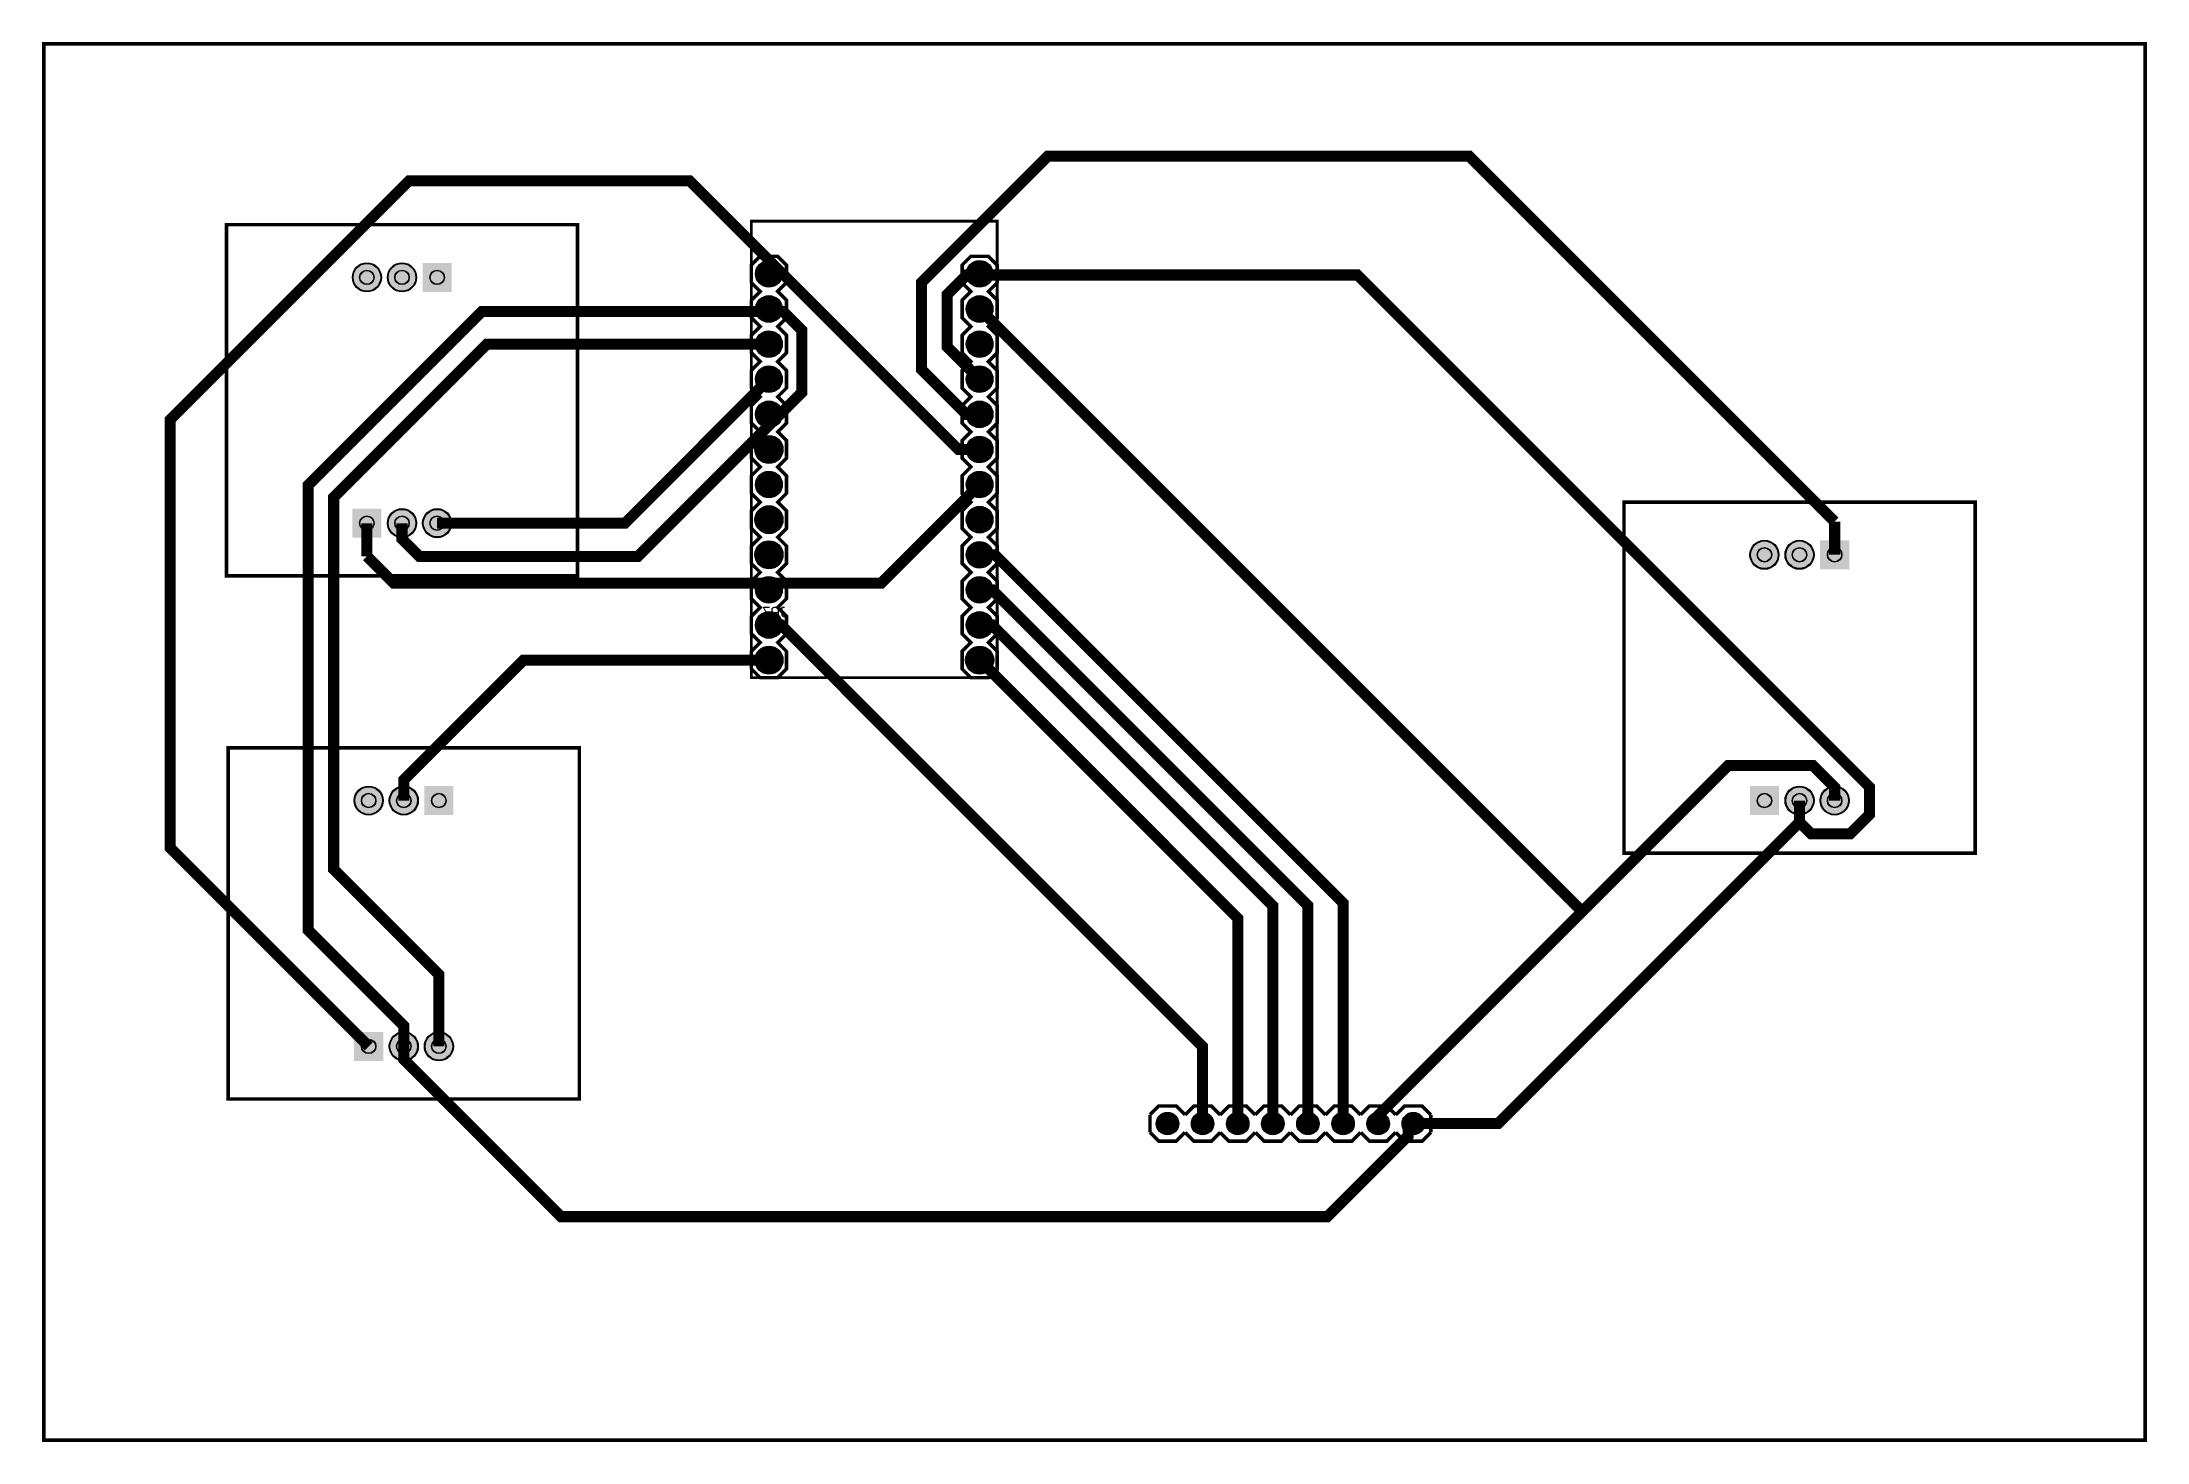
# Model space of a CAD drawing. Header units: millimetres. Extents: x 7 to 160, y -10 to 91.
import ezdxf

# ---------------------------------------------------------------- set-up
doc = ezdxf.new("R2010")
doc.units = ezdxf.units.MM
for name, color, linetype, true_color in [('BoardOutLine', 7, 'Continuous', 0xff00ff), ('BottomLayer', 7, 'Continuous', 0x0000ff), ('BottomPasteMaskLayer', 7, 'Continuous', 0x800000), ('BottomSilkLayer', 7, 'Continuous', 0x66cc33), ('BottomSolderMaskLayer', 7, 'Continuous', 0xaa00ff), ('Multi-Layer', 7, 'Continuous', 0xc0c0c0), ('TopLayer', 7, 'Continuous', 0xff0000), ('TopSilkLayer', 7, 'Continuous', 0xffcc00), ('TopSolderMaskLayer', 7, 'Continuous', 0x800080)]:
    doc.layers.add(name, color=color, linetype=linetype, true_color=true_color)
doc.styles.get("Standard").update_dxf_attribs({"font": 'arial.ttf'})

msp = doc.modelspace()

# ---------------------------------------------------------------- hatches: boundary and pattern name
at = {"layer": 'BottomLayer'}
for points in [[(59.131318262636505, 74.6761493522987, 1), (61.01092202184402, 74.6761493522987, 1)], [(74.37134874269752, 74.6761493522987, 1), (76.25095250190505, 74.6761493522987, 1)], [(59.131318262636505, 72.13614427228856, 1), (61.01092202184402, 72.13614427228856, 1)], [(74.37134874269752, 69.59613919227843, 1), (76.25095250190505, 69.59613919227843, 1)], [(59.131318262636505, 64.51612903225805, 1), (61.01092202184402, 64.51612903225805, 1)], [(59.131318262636505, 61.97612395224792, 1), (61.01092202184402, 61.97612395224792, 1)], [(59.131318262636505, 59.436118872237785, 1), (61.01092202184402, 59.436118872237785, 1)], [(59.131318262636505, 56.89611379222754, 1), (61.01092202184402, 56.89611379222754, 1)], [(74.37134874269752, 56.89611379222754, 1), (76.25095250190505, 56.89611379222754, 1)], [(59.131318262636505, 54.356108712217406, 1), (61.01092202184402, 54.356108712217406, 1)], [(59.131318262636505, 51.81610363220727, 1), (61.01092202184402, 51.81610363220727, 1)]]:
    msp.add_hatch(color=256, dxfattribs=at).paths.add_polyline_path(points)
at = {"layer": 'BottomPasteMaskLayer'}
for points in [[(59.131318262636505, 74.6761493522987, 1), (61.01092202184402, 74.6761493522987, 1)], [(74.37134874269752, 74.6761493522987, 1), (76.25095250190505, 74.6761493522987, 1)], [(59.131318262636505, 72.13614427228856, 1), (61.01092202184402, 72.13614427228856, 1)], [(74.37134874269752, 69.59613919227843, 1), (76.25095250190505, 69.59613919227843, 1)], [(59.131318262636505, 64.51612903225805, 1), (61.01092202184402, 64.51612903225805, 1)], [(59.131318262636505, 61.97612395224792, 1), (61.01092202184402, 61.97612395224792, 1)], [(59.131318262636505, 59.436118872237785, 1), (61.01092202184402, 59.436118872237785, 1)], [(59.131318262636505, 56.89611379222754, 1), (61.01092202184402, 56.89611379222754, 1)], [(74.37134874269752, 56.89611379222754, 1), (76.25095250190505, 56.89611379222754, 1)], [(59.131318262636505, 54.356108712217406, 1), (61.01092202184402, 54.356108712217406, 1)], [(59.131318262636505, 51.81610363220727, 1), (61.01092202184402, 51.81610363220727, 1)]]:
    msp.add_hatch(color=256, dxfattribs=at).paths.add_polyline_path(points)
at = {"layer": 'BottomSolderMaskLayer'}
for points in [[(29.93726187452387, 74.42214884429768, 1), (32.038862077724275, 74.42214884429768, 1)], [(32.477266954534, 74.42214884429768, 1), (34.57886715773441, 74.42214884429768, 1)], [(35.01727203454425, 73.37134874269759), (35.01727203454425, 75.47294894589777), (37.11887223774443, 75.47294894589777), (37.11887223774443, 73.37134874269759)], [(59.105918211836396, 74.6761493522987, 1), (61.036322072644126, 74.6761493522987, 1)], [(74.34594869189742, 74.6761493522987, 1), (76.27635255270515, 74.6761493522987, 1)], [(59.105918211836396, 72.13614427228856, 1), (61.036322072644126, 72.13614427228856, 1)], [(74.34594869189742, 72.13614427228856, 1), (76.27635255270515, 72.13614427228856, 1)], [(59.105918211836396, 69.59613919227843, 1), (61.036322072644126, 69.59613919227843, 1)], [(74.34594869189742, 69.59613919227843, 1), (76.27635255270515, 69.59613919227843, 1)], [(59.105918211836396, 67.05613411226818, 1), (61.036322072644126, 67.05613411226818, 1)], [(74.34594869189742, 67.05613411226818, 1), (76.27635255270515, 67.05613411226818, 1)], [(59.105918211836396, 64.51612903225805, 1), (61.036322072644126, 64.51612903225805, 1)], [(74.34594869189742, 64.51612903225805, 1), (76.27635255270515, 64.51612903225805, 1)], [(59.105918211836396, 61.97612395224792, 1), (61.036322072644126, 61.97612395224792, 1)], [(74.34594869189742, 61.97612395224792, 1), (76.27635255270515, 61.97612395224792, 1)], [(59.105918211836396, 59.436118872237785, 1), (61.036322072644126, 59.436118872237785, 1)], [(74.34594869189742, 59.436118872237785, 1), (76.27635255270515, 59.436118872237785, 1)], [(59.105918211836396, 56.89611379222754, 1), (61.036322072644126, 56.89611379222754, 1)], [(74.34594869189742, 56.89611379222754, 1), (76.27635255270515, 56.89611379222754, 1)], [(29.937261874523756, 55.591313182626436), (29.937261874523756, 57.69291338582673), (32.03886207772416, 57.69291338582673), (32.03886207772416, 55.591313182626436)], [(32.477266954534, 56.642113284226525, 1), (34.57886715773441, 56.642113284226525, 1)], [(35.017272034544135, 56.642113284226525, 1), (37.11887223774454, 56.642113284226525, 1)], [(59.105918211836396, 54.356108712217406, 1), (61.036322072644126, 54.356108712217406, 1)], [(74.34594869189742, 54.356108712217406, 1), (76.27635255270515, 54.356108712217406, 1)], [(131.02946405892806, 54.356108712217406, 1), (133.13106426212846, 54.356108712217406, 1)], [(133.56946913893842, 54.356108712217406, 1), (135.67106934213882, 54.356108712217406, 1)], [(136.10947421894844, 53.30530861061732), (136.10947421894844, 55.406908813817495), (138.21107442214884, 55.406908813817495), (138.21107442214884, 53.30530861061732)], [(59.105918211836396, 51.81610363220727, 1), (61.036322072644126, 51.81610363220727, 1)], [(74.34594869189742, 51.81610363220727, 1), (76.27635255270515, 51.81610363220727, 1)], [(59.105918211836396, 49.27609855219714, 1), (61.036322072644126, 49.27609855219714, 1)], [(74.34594869189742, 49.27609855219714, 1), (76.27635255270515, 49.27609855219714, 1)], [(59.105918211836396, 46.736093472186894, 1), (61.036322072644126, 46.736093472186894, 1)], [(74.34594869189742, 46.736093472186894, 1), (76.27635255270515, 46.736093472186894, 1)], [(30.06426212852432, 36.57607315214625, 1), (32.165862331724725, 36.57607315214625, 1)], [(32.60426720853445, 36.57607315214625, 1), (34.70586741173486, 36.57607315214625, 1)], [(35.1442722885447, 35.52527305054616), (35.1442722885447, 37.62687325374645), (37.245872491744876, 37.62687325374645), (37.245872491744876, 35.52527305054616)], [(131.02946405892817, 35.52527305054616), (131.02946405892817, 37.62687325374645), (133.13106426212858, 37.62687325374645), (133.13106426212858, 35.52527305054616)], [(133.56946913893842, 36.57607315214625, 1), (135.67106934213882, 36.57607315214625, 1)], [(136.10947421894855, 36.57607315214625, 1), (138.21107442214895, 36.57607315214625, 1)], [(30.064262128524433, 17.745237490475006), (30.064262128524433, 19.846837693675297), (32.16586233172461, 19.846837693675297), (32.16586233172461, 17.745237490475006)], [(32.60426720853445, 18.79603759207521, 1), (34.70586741173486, 18.79603759207521, 1)], [(35.144272288544585, 18.79603759207521, 1), (37.24587249174499, 18.79603759207521, 1)], [(88.0873761747523, 13.208026416052803, 1), (89.7129794259588, 13.208026416052803, 1)], [(90.62738125476243, 13.208026416052803, 1), (92.25298450596894, 13.208026416052803, 1)], [(93.16738633477279, 13.208026416052803, 1), (94.7929895859793, 13.208026416052803, 1)], [(95.70739141478292, 13.208026416052803, 1), (97.33299466598943, 13.208026416052803, 1)], [(98.24739649479305, 13.208026416052803, 1), (99.87299974599956, 13.208026416052803, 1)], [(100.78740157480318, 13.208026416052803, 1), (102.4130048260097, 13.208026416052803, 1)], [(103.32740665481332, 13.208026416052803, 1), (104.95300990601983, 13.208026416052803, 1)], [(105.86741173482345, 13.208026416052803, 1), (107.49301498602996, 13.208026416052803, 1)]]:
    msp.add_hatch(color=256, dxfattribs=at).paths.add_polyline_path(points)
at = {"layer": 'Multi-Layer'}
for points in [[(29.988061976124072, 74.42214884429768, 1), (31.988061976124072, 74.42214884429768, 1)], [(32.528067056134205, 74.42214884429768, 1), (34.528067056134205, 74.42214884429768, 1)], [(35.06807213614434, 73.42214884429768), (35.06807213614434, 75.42214884429768), (37.06807213614434, 75.42214884429768), (37.06807213614434, 73.42214884429768)], [(74.37134874269752, 72.13614427228856, 1), (76.25095250190505, 72.13614427228856, 1)], [(59.131318262636505, 69.59613919227843, 1), (61.01092202184402, 69.59613919227843, 1)], [(59.131318262636505, 67.05613411226818, 1), (61.01092202184402, 67.05613411226818, 1)], [(74.37134874269752, 67.05613411226818, 1), (76.25095250190505, 67.05613411226818, 1)], [(74.37134874269752, 64.51612903225805, 1), (76.25095250190505, 64.51612903225805, 1)], [(74.37134874269752, 61.97612395224792, 1), (76.25095250190505, 61.97612395224792, 1)], [(74.37134874269752, 59.436118872237785, 1), (76.25095250190505, 59.436118872237785, 1)], [(29.988061976124072, 55.64211328422664), (29.988061976124072, 57.642113284226525), (31.988061976123845, 57.642113284226525), (31.988061976123845, 55.64211328422664)], [(32.528067056134205, 56.642113284226525, 1), (34.528067056134205, 56.642113284226525, 1)], [(35.06807213614434, 56.642113284226525, 1), (37.06807213614434, 56.642113284226525, 1)], [(74.37134874269752, 54.356108712217406, 1), (76.25095250190505, 54.356108712217406, 1)], [(131.08026416052826, 54.356108712217406, 1), (133.08026416052826, 54.356108712217406, 1)], [(133.62026924053862, 54.356108712217406, 1), (135.62026924053862, 54.356108712217406, 1)], [(136.16027432054875, 53.356108712217406), (136.16027432054875, 55.356108712217406), (138.16027432054875, 55.356108712217406), (138.16027432054875, 53.356108712217406)], [(74.37134874269752, 51.81610363220727, 1), (76.25095250190505, 51.81610363220727, 1)], [(59.131318262636505, 49.27609855219714, 1), (61.01092202184402, 49.27609855219714, 1)], [(74.37134874269752, 49.27609855219714, 1), (76.25095250190505, 49.27609855219714, 1)], [(59.131318262636505, 46.736093472186894, 1), (61.01092202184402, 46.736093472186894, 1)], [(74.37134874269752, 46.736093472186894, 1), (76.25095250190505, 46.736093472186894, 1)], [(30.115062230124522, 36.57607315214625, 1), (32.11506223012452, 36.57607315214625, 1)], [(32.655067310134655, 36.57607315214625, 1), (34.655067310134655, 36.57607315214625, 1)], [(35.19507239014479, 35.576073152146364), (35.19507239014479, 37.57607315214625), (37.19507239014479, 37.57607315214625), (37.19507239014479, 35.576073152146364)], [(131.0802641605285, 35.576073152146364), (131.0802641605285, 37.57607315214625), (133.08026416052826, 37.57607315214625), (133.08026416052826, 35.576073152146364)], [(133.62026924053862, 36.57607315214625, 1), (135.62026924053862, 36.57607315214625, 1)], [(136.16027432054875, 36.57607315214625, 1), (138.16027432054875, 36.57607315214625, 1)], [(30.115062230124522, 17.79603759207521), (30.115062230124522, 19.796037592075095), (32.11506223012452, 19.796037592075095), (32.11506223012452, 17.79603759207521)], [(32.655067310134655, 18.79603759207521, 1), (34.655067310134655, 18.79603759207521, 1)], [(35.19507239014479, 18.79603759207521, 1), (37.19507239014479, 18.79603759207521, 1)], [(88.1381762763525, 13.208026416052803, 1), (89.6621793243586, 13.208026416052803, 1)], [(90.67818135636263, 13.208026416052803, 1), (92.20218440436874, 13.208026416052803, 1)], [(93.21818643637299, 13.208026416052803, 1), (94.7421894843791, 13.208026416052803, 1)], [(95.75819151638312, 13.208026416052803, 1), (97.28219456438923, 13.208026416052803, 1)], [(98.29819659639325, 13.208026416052803, 1), (99.82219964439936, 13.208026416052803, 1)], [(100.83820167640339, 13.208026416052803, 1), (102.3622047244095, 13.208026416052803, 1)], [(103.37820675641352, 13.208026416052803, 1), (104.90220980441963, 13.208026416052803, 1)], [(105.91821183642365, 13.208026416052803, 1), (107.44221488442976, 13.208026416052803, 1)]]:
    msp.add_hatch(color=256, dxfattribs=at).paths.add_polyline_path(points)
at = {"layer": 'TopSolderMaskLayer'}
for points in [[(29.93726187452387, 74.42214884429768, 1), (32.038862077724275, 74.42214884429768, 1)], [(32.477266954534, 74.42214884429768, 1), (34.57886715773441, 74.42214884429768, 1)], [(35.01727203454425, 73.37134874269759), (35.01727203454425, 75.47294894589777), (37.11887223774443, 75.47294894589777), (37.11887223774443, 73.37134874269759)], [(74.34594869189742, 72.13614427228856, 1), (76.27635255270515, 72.13614427228856, 1)], [(59.105918211836396, 69.59613919227843, 1), (61.036322072644126, 69.59613919227843, 1)], [(59.105918211836396, 67.05613411226818, 1), (61.036322072644126, 67.05613411226818, 1)], [(74.34594869189742, 67.05613411226818, 1), (76.27635255270515, 67.05613411226818, 1)], [(74.34594869189742, 64.51612903225805, 1), (76.27635255270515, 64.51612903225805, 1)], [(74.34594869189742, 61.97612395224792, 1), (76.27635255270515, 61.97612395224792, 1)], [(74.34594869189742, 59.436118872237785, 1), (76.27635255270515, 59.436118872237785, 1)], [(29.937261874523756, 55.591313182626436), (29.937261874523756, 57.69291338582673), (32.03886207772416, 57.69291338582673), (32.03886207772416, 55.591313182626436)], [(32.477266954534, 56.642113284226525, 1), (34.57886715773441, 56.642113284226525, 1)], [(35.017272034544135, 56.642113284226525, 1), (37.11887223774454, 56.642113284226525, 1)], [(74.34594869189742, 54.356108712217406, 1), (76.27635255270515, 54.356108712217406, 1)], [(131.02946405892806, 54.356108712217406, 1), (133.13106426212846, 54.356108712217406, 1)], [(133.56946913893842, 54.356108712217406, 1), (135.67106934213882, 54.356108712217406, 1)], [(136.10947421894844, 53.30530861061732), (136.10947421894844, 55.406908813817495), (138.21107442214884, 55.406908813817495), (138.21107442214884, 53.30530861061732)], [(74.34594869189742, 51.81610363220727, 1), (76.27635255270515, 51.81610363220727, 1)], [(59.105918211836396, 49.27609855219714, 1), (61.036322072644126, 49.27609855219714, 1)], [(74.34594869189742, 49.27609855219714, 1), (76.27635255270515, 49.27609855219714, 1)], [(59.105918211836396, 46.736093472186894, 1), (61.036322072644126, 46.736093472186894, 1)], [(74.34594869189742, 46.736093472186894, 1), (76.27635255270515, 46.736093472186894, 1)], [(30.06426212852432, 36.57607315214625, 1), (32.165862331724725, 36.57607315214625, 1)], [(32.60426720853445, 36.57607315214625, 1), (34.70586741173486, 36.57607315214625, 1)], [(35.1442722885447, 35.52527305054616), (35.1442722885447, 37.62687325374645), (37.245872491744876, 37.62687325374645), (37.245872491744876, 35.52527305054616)], [(131.02946405892817, 35.52527305054616), (131.02946405892817, 37.62687325374645), (133.13106426212858, 37.62687325374645), (133.13106426212858, 35.52527305054616)], [(133.56946913893842, 36.57607315214625, 1), (135.67106934213882, 36.57607315214625, 1)], [(136.10947421894855, 36.57607315214625, 1), (138.21107442214895, 36.57607315214625, 1)], [(30.064262128524433, 17.745237490475006), (30.064262128524433, 19.846837693675297), (32.16586233172461, 19.846837693675297), (32.16586233172461, 17.745237490475006)], [(32.60426720853445, 18.79603759207521, 1), (34.70586741173486, 18.79603759207521, 1)], [(35.144272288544585, 18.79603759207521, 1), (37.24587249174499, 18.79603759207521, 1)], [(88.0873761747523, 13.208026416052803, 1), (89.7129794259588, 13.208026416052803, 1)], [(90.62738125476243, 13.208026416052803, 1), (92.25298450596894, 13.208026416052803, 1)], [(93.16738633477279, 13.208026416052803, 1), (94.7929895859793, 13.208026416052803, 1)], [(95.70739141478292, 13.208026416052803, 1), (97.33299466598943, 13.208026416052803, 1)], [(98.24739649479305, 13.208026416052803, 1), (99.87299974599956, 13.208026416052803, 1)], [(100.78740157480318, 13.208026416052803, 1), (102.4130048260097, 13.208026416052803, 1)], [(103.32740665481332, 13.208026416052803, 1), (104.95300990601983, 13.208026416052803, 1)], [(105.86741173482345, 13.208026416052803, 1), (107.49301498602996, 13.208026416052803, 1)]]:
    msp.add_hatch(color=256, dxfattribs=at).paths.add_polyline_path(points)

# ---------------------------------------------------------------- linework, layer by layer
at = {"layer": 'BoardOutLine', "const_width": 0.25400050800101603}
msp.add_lwpolyline([(7.620015240030398, 91.31318262636523), (159.6200152400304, 91.31318262636523), (159.6200152400304, -9.686817373634767), (7.620015240030398, -9.686817373634767), (7.620015240030398, 91.31318262636523)], close=True, dxfattribs=at)
at = {"layer": 'BottomLayer'}
for centre in [(60.07112014224026, 74.6761493522987), (75.31115062230128, 74.6761493522987), (60.07112014224026, 72.13614427228856), (75.31115062230128, 69.59613919227843), (60.07112014224026, 64.51612903225805), (60.07112014224026, 61.97612395224792), (60.07112014224026, 59.436118872237785), (60.07112014224026, 56.89611379222754), (75.31115062230128, 56.89611379222754), (60.07112014224026, 54.356108712217406), (60.07112014224026, 51.81610363220727)]:
    msp.add_circle(centre, 0.9398018796037594, dxfattribs=at)
at = {"layer": 'BottomPasteMaskLayer'}
for centre in [(60.07112014224026, 74.6761493522987), (75.31115062230128, 74.6761493522987), (60.07112014224026, 72.13614427228856), (75.31115062230128, 69.59613919227843), (60.07112014224026, 64.51612903225805), (60.07112014224026, 61.97612395224792), (60.07112014224026, 59.436118872237785), (60.07112014224026, 56.89611379222754), (75.31115062230128, 56.89611379222754), (60.07112014224026, 54.356108712217406), (60.07112014224026, 51.81610363220727)]:
    msp.add_circle(centre, 0.9398018796037594, dxfattribs=at)
at = {"layer": 'BottomSilkLayer', "const_width": 0.25400050800101603}
for points in [[(58.80111760223531, 51.18110236220468), (59.436118872237785, 50.54610109220221), (58.80111760223531, 49.91109982219962), (58.80111760223531, 48.64109728219455), (59.436118872237785, 48.006096012192074), (58.80111760223531, 47.371094742189484), (58.80111760223531, 46.10109220218442), (59.436118872237785, 45.46609093218183), (60.70612141224274, 45.46609093218183), (61.34112268224544, 46.10109220218442), (61.34112268224544, 47.371094742189484), (60.70612141224274, 48.006096012192074), (61.34112268224544, 48.64109728219455), (61.34112268224544, 49.91109982219962), (60.70612141224274, 50.54610109220221), (61.34112268224544, 51.18110236220468), (61.34112268224544, 52.45110490220975), (60.70612141224274, 53.08610617221234), (61.34112268224544, 53.72110744221493), (61.34112268224544, 54.991109982219996), (60.70612141224274, 55.62611125222247), (61.34112268224544, 56.26111252222506), (61.34112268224544, 57.53111506223013), (60.70612141224274, 58.166116332232605), (61.34112268224544, 58.801117602235195), (61.34112268224544, 60.07112014224026), (60.70612141224274, 60.70612141224285), (61.34112268224544, 61.34112268224533), (61.34112268224544, 62.611125222250394), (60.70612141224274, 63.246126492252984), (61.34112268224544, 63.88112776225557), (61.34112268224544, 65.15113030226064), (60.70612141224274, 65.78613157226312), (61.34112268224544, 66.4211328422657), (61.34112268224544, 67.69113538227077), (60.70612141224274, 68.32613665227325), (61.34112268224544, 68.96113792227584), (61.34112268224544, 70.2311404622809), (60.70612141224274, 70.8661417322835), (61.34112268224544, 71.50114300228597), (61.34112268224544, 72.77114554229104), (60.70612141224274, 73.40614681229363), (61.34112268224544, 74.04114808229622), (61.34112268224544, 75.31115062230128), (60.70612141224274, 75.94615189230376), (59.436118872237785, 75.94615189230376), (58.80111760223531, 75.31115062230128), (58.80111760223531, 74.04114808229622), (59.436118872237785, 73.40614681229363), (58.80111760223531, 72.77114554229104), (58.80111760223531, 71.50114300228597), (59.436118872237785, 70.8661417322835), (58.80111760223531, 70.2311404622809), (58.80111760223531, 68.96113792227584), (59.436118872237785, 68.32613665227325), (58.80111760223531, 67.69113538227077), (58.80111760223531, 66.4211328422657), (59.436118872237785, 65.78613157226312), (58.80111760223531, 65.15113030226064), (58.80111760223531, 63.88112776225557), (59.436118872237785, 63.246126492252984), (58.80111760223531, 62.611125222250394), (58.80111760223531, 61.34112268224533), (59.436118872237785, 60.70612141224285), (58.80111760223531, 60.07112014224026), (58.80111760223531, 58.801117602235195), (59.436118872237785, 58.166116332232605), (58.80111760223531, 57.53111506223013), (58.80111760223531, 56.26111252222506), (59.436118872237785, 55.62611125222247), (58.80111760223531, 54.991109982219996), (58.80111760223531, 53.72110744221493), (59.436118872237785, 53.08610617221234), (58.80111760223531, 52.45110490220975), (58.80111760223531, 51.18110236220468)], [(76.58115316230646, 70.2311404622809), (75.94615189230376, 70.8661417322835), (76.58115316230646, 71.50114300228597), (76.58115316230646, 72.77114554229104), (75.94615189230376, 73.40614681229363), (76.58115316230646, 74.04114808229622), (76.58115316230646, 75.31115062230128), (75.94615189230376, 75.94615189230376), (74.67614935229881, 75.94615189230376), (74.0411480822961, 75.31115062230128), (74.0411480822961, 74.04114808229622), (74.67614935229881, 73.40614681229363), (74.0411480822961, 72.77114554229104), (74.0411480822961, 71.50114300228597), (74.67614935229881, 70.8661417322835), (74.0411480822961, 70.2311404622809), (74.0411480822961, 68.96113792227584), (74.67614935229881, 68.32613665227325), (74.0411480822961, 67.69113538227077), (74.0411480822961, 66.4211328422657), (74.67614935229881, 65.78613157226312), (74.0411480822961, 65.15113030226064), (74.0411480822961, 63.88112776225557), (74.67614935229881, 63.246126492252984), (74.0411480822961, 62.611125222250394), (74.0411480822961, 61.34112268224533), (74.67614935229881, 60.70612141224285), (74.0411480822961, 60.07112014224026), (74.0411480822961, 58.801117602235195), (74.67614935229881, 58.166116332232605), (74.0411480822961, 57.53111506223013), (74.0411480822961, 56.26111252222506), (74.67614935229881, 55.62611125222247), (74.0411480822961, 54.991109982219996), (74.0411480822961, 53.72110744221493), (74.67614935229881, 53.08610617221234), (74.0411480822961, 52.45110490220975), (74.0411480822961, 51.18110236220468), (74.67614935229881, 50.54610109220221), (74.0411480822961, 49.91109982219962), (74.0411480822961, 48.64109728219455), (74.67614935229881, 48.006096012192074), (74.0411480822961, 47.371094742189484), (74.0411480822961, 46.10109220218442), (74.67614935229881, 45.46609093218183), (75.94615189230376, 45.46609093218183), (76.58115316230646, 46.10109220218442), (76.58115316230646, 47.371094742189484), (75.94615189230376, 48.006096012192074), (76.58115316230646, 48.64109728219455), (76.58115316230646, 49.91109982219962), (75.94615189230376, 50.54610109220221), (76.58115316230646, 51.18110236220468), (76.58115316230646, 52.45110490220975), (75.94615189230376, 53.08610617221234), (76.58115316230646, 53.72110744221493), (76.58115316230646, 54.991109982219996), (75.94615189230376, 55.62611125222247), (76.58115316230646, 56.26111252222506), (76.58115316230646, 57.53111506223013), (75.94615189230376, 58.166116332232605), (76.58115316230646, 58.801117602235195), (76.58115316230646, 60.07112014224026), (75.94615189230376, 60.70612141224285), (76.58115316230646, 61.34112268224533), (76.58115316230646, 62.611125222250394), (75.94615189230376, 63.246126492252984), (76.58115316230646, 63.88112776225557), (76.58115316230646, 65.15113030226064), (75.94615189230376, 65.78613157226312), (76.58115316230646, 66.4211328422657), (76.58115316230646, 67.69113538227077), (75.94615189230376, 68.32613665227325), (76.58115316230646, 68.96113792227584), (76.58115316230646, 70.2311404622809)]]:
    msp.add_lwpolyline(points, close=True, dxfattribs=at)
at = {"layer": 'BottomSolderMaskLayer'}
for centre, radius in [((30.988061976124072, 74.42214884429768), 1.050800101600203), ((30.988061976124072, 74.42214884429768), 0.5254000508001015), ((33.528067056134205, 74.42214884429768), 1.050800101600203), ((33.528067056134205, 74.42214884429768), 0.5254000508001015), ((36.06807213614434, 74.42214884429768), 0.5254000508001015), ((60.07112014224026, 74.6761493522987), 0.9652019304038612), ((75.31115062230128, 74.6761493522987), 0.9652019304038612), ((60.07112014224026, 72.13614427228856), 0.9652019304038612), ((75.31115062230128, 72.13614427228856), 0.9652019304038612), ((75.31115062230128, 72.13614427228856), 0.5217307731912763), ((60.07112014224026, 69.59613919227843), 0.9652019304038612), ((60.07112014224026, 69.59613919227843), 0.5217307731912763), ((75.31115062230128, 69.59613919227843), 0.9652019304038612), ((60.07112014224026, 67.05613411226818), 0.9652019304038612), ((60.07112014224026, 67.05613411226818), 0.5217307731912763), ((75.31115062230128, 67.05613411226818), 0.9652019304038612), ((75.31115062230128, 67.05613411226818), 0.5217307731912763), ((60.07112014224026, 64.51612903225805), 0.9652019304038612), ((75.31115062230128, 64.51612903225805), 0.9652019304038612), ((75.31115062230128, 64.51612903225805), 0.5217307731912763), ((60.07112014224026, 61.97612395224792), 0.9652019304038612), ((75.31115062230128, 61.97612395224792), 0.9652019304038612), ((75.31115062230128, 61.97612395224792), 0.5217307731912763), ((60.07112014224026, 59.436118872237785), 0.9652019304038612), ((75.31115062230128, 59.436118872237785), 0.9652019304038612), ((75.31115062230128, 59.436118872237785), 0.5217307731912763), ((60.07112014224026, 56.89611379222754), 0.9652019304038612), ((75.31115062230128, 56.89611379222754), 0.9652019304038612), ((30.988061976124072, 56.642113284226525), 0.5254000508001015), ((33.528067056134205, 56.642113284226525), 1.050800101600203), ((33.528067056134205, 56.642113284226525), 0.5254000508001015), ((36.06807213614434, 56.642113284226525), 1.050800101600203), ((36.06807213614434, 56.642113284226525), 0.5254000508001015), ((60.07112014224026, 54.356108712217406), 0.9652019304038612), ((75.31115062230128, 54.356108712217406), 0.9652019304038612), ((75.31115062230128, 54.356108712217406), 0.5217307731912763), ((132.08026416052826, 54.356108712217406), 1.050800101600203), ((132.08026416052826, 54.356108712217406), 0.5254000508001015), ((134.62026924053862, 54.356108712217406), 1.050800101600203), ((134.62026924053862, 54.356108712217406), 0.5254000508001015), ((137.16027432054875, 54.356108712217406), 0.5254000508001015), ((60.07112014224026, 51.81610363220727), 0.9652019304038612), ((75.31115062230128, 51.81610363220727), 0.9652019304038612), ((75.31115062230128, 51.81610363220727), 0.5217307731912763), ((60.07112014224026, 49.27609855219714), 0.9652019304038612), ((60.07112014224026, 49.27609855219714), 0.5217307731912763), ((75.31115062230128, 49.27609855219714), 0.9652019304038612), ((75.31115062230128, 49.27609855219714), 0.5217307731912763), ((60.07112014224026, 46.736093472186894), 0.9652019304038612), ((60.07112014224026, 46.736093472186894), 0.5217307731912763), ((75.31115062230128, 46.736093472186894), 0.9652019304038612), ((75.31115062230128, 46.736093472186894), 0.5217307731912763), ((31.115062230124522, 36.57607315214625), 1.050800101600203), ((31.115062230124522, 36.57607315214625), 0.5254000508001015), ((33.655067310134655, 36.57607315214625), 1.050800101600203), ((33.655067310134655, 36.57607315214625), 0.5254000508001015), ((36.19507239014479, 36.57607315214625), 0.5254000508001015), ((132.08026416052826, 36.57607315214625), 0.5254000508001015), ((134.62026924053862, 36.57607315214625), 1.050800101600203), ((134.62026924053862, 36.57607315214625), 0.5254000508001015), ((137.16027432054875, 36.57607315214625), 1.050800101600203), ((137.16027432054875, 36.57607315214625), 0.5254000508001015), ((33.655067310134655, 18.79603759207521), 1.050800101600203), ((36.19507239014479, 18.79603759207521), 1.050800101600203), ((31.115062230124522, 18.79603759207521), 0.5254000508001015), ((33.655067310134655, 18.79603759207521), 0.5254000508001015), ((36.19507239014479, 18.79603759207521), 0.5254000508001015), ((88.90017780035555, 13.208026416052803), 0.8128016256032513), ((88.90017780035555, 13.208026416052803), 0.5333333333333333), ((91.44018288036568, 13.208026416052803), 0.8128016256032513), ((91.44018288036568, 13.208026416052803), 0.5333333333333333), ((93.98018796037604, 13.208026416052803), 0.8128016256032513), ((93.98018796037604, 13.208026416052803), 0.5333333333333333), ((96.52019304038618, 13.208026416052803), 0.8128016256032513), ((96.52019304038618, 13.208026416052803), 0.5333333333333333), ((99.06019812039631, 13.208026416052803), 0.8128016256032513), ((99.06019812039631, 13.208026416052803), 0.5333333333333333), ((101.60020320040644, 13.208026416052803), 0.8128016256032513), ((101.60020320040644, 13.208026416052803), 0.5333333333333333), ((104.14020828041657, 13.208026416052803), 0.8128016256032513), ((104.14020828041657, 13.208026416052803), 0.5333333333333333), ((106.6802133604267, 13.208026416052803), 0.8128016256032513), ((106.6802133604267, 13.208026416052803), 0.5333333333333333)]:
    msp.add_circle(centre, radius, dxfattribs=at)
at = {"layer": 'Multi-Layer'}
for centre, radius in [((30.988061976124072, 74.42214884429768), 1), ((30.988061976124072, 74.42214884429768), 0.5), ((33.528067056134205, 74.42214884429768), 1), ((33.528067056134205, 74.42214884429768), 0.5), ((36.06807213614434, 74.42214884429768), 0.5), ((75.31115062230128, 72.13614427228856), 0.9398018796037594), ((75.31115062230128, 72.13614427228856), 0.5080010160020321), ((60.07112014224026, 69.59613919227843), 0.9398018796037594), ((60.07112014224026, 69.59613919227843), 0.5080010160020321), ((60.07112014224026, 67.05613411226818), 0.9398018796037594), ((60.07112014224026, 67.05613411226818), 0.5080010160020321), ((75.31115062230128, 67.05613411226818), 0.9398018796037594), ((75.31115062230128, 67.05613411226818), 0.5080010160020321), ((75.31115062230128, 64.51612903225805), 0.9398018796037594), ((75.31115062230128, 64.51612903225805), 0.5080010160020321), ((75.31115062230128, 61.97612395224792), 0.9398018796037594), ((75.31115062230128, 61.97612395224792), 0.5080010160020321), ((75.31115062230128, 59.436118872237785), 0.9398018796037594), ((75.31115062230128, 59.436118872237785), 0.5080010160020321), ((30.988061976124072, 56.642113284226525), 0.5), ((33.528067056134205, 56.642113284226525), 1), ((33.528067056134205, 56.642113284226525), 0.5), ((36.06807213614434, 56.642113284226525), 1), ((36.06807213614434, 56.642113284226525), 0.5), ((75.31115062230128, 54.356108712217406), 0.9398018796037594), ((75.31115062230128, 54.356108712217406), 0.5080010160020321), ((132.08026416052826, 54.356108712217406), 1), ((132.08026416052826, 54.356108712217406), 0.5), ((134.62026924053862, 54.356108712217406), 1), ((134.62026924053862, 54.356108712217406), 0.5), ((137.16027432054875, 54.356108712217406), 0.5), ((75.31115062230128, 51.81610363220727), 0.9398018796037594), ((75.31115062230128, 51.81610363220727), 0.5080010160020321), ((60.07112014224026, 49.27609855219714), 0.9398018796037594), ((60.07112014224026, 49.27609855219714), 0.5080010160020321), ((75.31115062230128, 49.27609855219714), 0.9398018796037594), ((75.31115062230128, 49.27609855219714), 0.5080010160020321), ((60.07112014224026, 46.736093472186894), 0.9398018796037594), ((60.07112014224026, 46.736093472186894), 0.5080010160020321), ((75.31115062230128, 46.736093472186894), 0.9398018796037594), ((75.31115062230128, 46.736093472186894), 0.5080010160020321), ((31.115062230124522, 36.57607315214625), 1), ((31.115062230124522, 36.57607315214625), 0.5), ((33.655067310134655, 36.57607315214625), 1), ((33.655067310134655, 36.57607315214625), 0.5), ((36.19507239014479, 36.57607315214625), 0.5), ((132.08026416052826, 36.57607315214625), 0.5), ((134.62026924053862, 36.57607315214625), 1), ((134.62026924053862, 36.57607315214625), 0.5), ((137.16027432054875, 36.57607315214625), 1), ((137.16027432054875, 36.57607315214625), 0.5), ((33.655067310134655, 18.79603759207521), 1), ((36.19507239014479, 18.79603759207521), 1), ((31.115062230124522, 18.79603759207521), 0.5), ((33.655067310134655, 18.79603759207521), 0.5), ((36.19507239014479, 18.79603759207521), 0.5), ((88.90017780035555, 13.208026416052803), 0.7620015240030481), ((88.90017780035555, 13.208026416052803), 0.5), ((91.44018288036568, 13.208026416052803), 0.7620015240030481), ((91.44018288036568, 13.208026416052803), 0.5), ((93.98018796037604, 13.208026416052803), 0.7620015240030481), ((93.98018796037604, 13.208026416052803), 0.5), ((96.52019304038618, 13.208026416052803), 0.7620015240030481), ((96.52019304038618, 13.208026416052803), 0.5), ((99.06019812039631, 13.208026416052803), 0.7620015240030481), ((99.06019812039631, 13.208026416052803), 0.5), ((101.60020320040644, 13.208026416052803), 0.7620015240030481), ((101.60020320040644, 13.208026416052803), 0.5), ((104.14020828041657, 13.208026416052803), 0.7620015240030481), ((104.14020828041657, 13.208026416052803), 0.5), ((106.6802133604267, 13.208026416052803), 0.7620015240030481), ((106.6802133604267, 13.208026416052803), 0.5)]:
    msp.add_circle(centre, radius, dxfattribs=at)
at = {"layer": 'TopLayer', "const_width": 0.8}
for points in [[(137.16027432054875, 56.75641351282695), (110.73152146304301, 83.1851663703327), (80.24130048260099, 83.1851663703327), (71.10490220980432, 74.04876809753625), (71.10490220980432, 67.75971551943098), (74.34848869697748, 64.51612903225805), (75.31115062230128, 64.51612903225805)], [(31.115062230124522, 18.79603759207521), (16.764033528067102, 33.14706629413263), (16.764033528067102, 64.13512827025659), (34.03606807213623, 81.4071628143256), (54.33324866649741, 81.4071628143256), (73.7642875285751, 61.97612395224792), (75.31115062230128, 61.97612395224792)], [(75.31115062230128, 67.05613411226818), (72.96951993903986, 69.39776479552961), (72.96951993903986, 73.18592837185668), (74.37693675387345, 74.59334518669039), (102.64465328930669, 74.59334518669039), (139.68503937007858, 37.55295910591826), (139.68503937007858, 35.56540513081029), (138.29387858775704, 34.17424434848863), (135.45618491236996, 34.17424434848863), (134.62026924053862, 35.010160020320086)], [(33.655067310134655, 18.79603759207521), (33.655067310134655, 20.291338582677213), (26.740665481331007, 27.205740411480747), (26.740665481331007, 59.39649479298964), (39.30657861315717, 71.9624079248158), (61.09550419100856, 71.9624079248158), (62.45034290068588, 70.60756921513837), (62.45034290068588, 66.08940817881637), (50.59232918465841, 54.2313944627889), (34.80264160528327, 54.2313944627889), (33.528067056134205, 55.50596901193808), (33.528067056134205, 56.642113284226525)], [(75.31115062230128, 72.13614427228856), (118.89027178054357, 28.557277114554154)], [(36.19507239014479, 18.79603759207521), (36.19507239014479, 23.98094996189991), (28.586233172466336, 31.58978917957836), (28.586233172466336, 58.51079502159007), (39.671577343154695, 69.59613919227843), (60.07112014224026, 69.59613919227843)], [(36.06807213614434, 56.642113284226525), (49.657099314198604, 56.642113284226525), (60.07112014224026, 67.05613411226818)], [(30.988061976124072, 54.241554483108985), (32.92811785623576, 52.301498602997185), (68.1765303530608, 52.301498602997185), (75.31115062230128, 59.436118872237785)], [(30.988061976124072, 56.642113284226525), (30.988061976124072, 54.241554483108985)], [(137.16027432054875, 54.356108712217406), (137.16027432054875, 56.75666751333506)], [(75.31115062230128, 54.356108712217406), (76.41910083820176, 54.356108712217406), (101.60020320040644, 29.175006350012723), (101.60020320040644, 13.208026416052803)], [(99.06019812039631, 13.208026416052803), (99.06019812039631, 28.987299974599978), (76.23139446278878, 51.81610363220727), (75.31115062230128, 51.81610363220727)], [(91.44018288036568, 13.208026416052803), (91.44018288036568, 18.789941579883134), (60.95402590805179, 49.27609855219714), (60.07112014224026, 49.27609855219714)], [(96.52019304038618, 13.208026416052803), (96.52019304038618, 28.951739903479847), (76.19583439166877, 49.27609855219714), (75.31115062230128, 49.27609855219714)], [(33.655067310134655, 36.57607315214625), (33.655067310134655, 38.07747015494033), (42.31369062738122, 46.736093472186894), (60.07112014224026, 46.736093472186894)], [(93.98018796037604, 13.208026416052803), (93.98018796037604, 28.06705613411225), (75.31115062230128, 46.736093472186894)], [(118.89027178054357, 28.557277114554154), (129.4500889001779, 39.11709423418847), (135.57226314452623, 39.11709423418847), (137.16027432054875, 37.529083058166066), (137.16027432054875, 36.57607315214625)], [(134.62026924053862, 36.57607315214625), (134.62026924053862, 35.010160020320086)], [(134.62026924053862, 35.008890017780004), (112.8194056388113, 13.208026416052803), (109.74853949707904, 13.208026416052803)], [(104.14020828041657, 13.208026416052803), (104.14020828041657, 13.807213614427155), (118.89027178054357, 28.557277114554154)], [(109.74853949707904, 13.208026416052803), (106.7640335280671, 13.208026416052803), (106.30429260858546, 12.748285496571043), (106.30429260858546, 12.311404622809164), (100.46990093980185, 6.477012954025895), (45.01905003809998, 6.477012954025895), (33.655067310134655, 17.84099568199133), (33.655067310134655, 18.79603759207521)], [(109.74930149860302, 13.208026416052803), (106.6802133604267, 13.208026416052803)]]:
    msp.add_lwpolyline(points, dxfattribs=at)
at = {"layer": 'TopSilkLayer'}
for points, const_width in [([(20.828041656083315, 52.832105664211326), (20.828041656083315, 78.23215646431288), (46.22809245618487, 78.23215646431288), (46.22809245618487, 52.832105664211326), (20.828041656083315, 52.832105664211326)], 0.25400050800101603), ([(58.80111760223531, 78.48615697231389), (58.80111760223531, 45.46609093218183), (76.58115316230646, 45.46609093218183), (76.58115316230646, 78.48615697231389), (58.80111760223531, 78.48615697231389)], 0.20320000000000002), ([(121.92024384048773, 32.76606553213105), (121.92024384048773, 58.166116332232605), (147.32029464058928, 58.166116332232605), (147.32029464058928, 32.76606553213105), (121.92024384048773, 32.76606553213105)], 0.25400050800101603), ([(20.955041910083764, 14.986029972059896), (20.955041910083764, 40.38608077216156), (46.355092710185545, 40.38608077216156), (46.355092710185545, 14.986029972059896), (20.955041910083764, 14.986029972059896)], 0.25400050800101603)]:
    msp.add_lwpolyline(points, close=True, dxfattribs=dict(at, const_width=const_width))
at = {"layer": 'TopSilkLayer', "const_width": 0.25400050800101603}
for points in [[(87.6301752603506, 13.843027686055393), (88.26517653035307, 14.47802895605787), (89.53517907035825, 14.47802895605787), (90.17018034036073, 13.843027686055393)], [(87.6301752603506, 12.573025146050327), (87.6301752603506, 13.843027686055393)], [(90.17018034036073, 13.843027686055393), (90.8051816103632, 14.47802895605787), (92.07518415036839, 14.47802895605787), (92.71018542037086, 13.843027686055393)], [(92.71018542037086, 13.843027686055393), (93.34518669037334, 14.47802895605787), (94.61518923037852, 14.47802895605787), (95.250190500381, 13.843027686055393)], [(95.250190500381, 13.843027686055393), (95.88519177038347, 14.47802895605787), (97.15519431038865, 14.47802895605787), (97.79019558039113, 13.843027686055393)], [(97.79019558039113, 13.843027686055393), (98.42519685039383, 14.47802895605787), (99.69519939039878, 14.47802895605787), (100.33020066040126, 13.843027686055393)], [(100.33020066040126, 13.843027686055393), (100.96520193040396, 14.47802895605787), (102.23520447040892, 14.47802895605787), (102.87020574041162, 13.843027686055393)], [(102.87020574041162, 13.843027686055393), (103.5052070104141, 14.47802895605787), (104.77520955041905, 14.47802895605787), (105.41021082042175, 13.843027686055393)], [(105.41021082042175, 13.843027686055393), (106.04521209042423, 14.47802895605787), (107.31521463042918, 14.47802895605787), (107.95021590043189, 13.843027686055393)], [(107.95021590043189, 12.573025146050327), (107.95021590043189, 13.843027686055393)], [(87.6301752603506, 12.573025146050327), (88.26517653035307, 11.938023876047737), (89.53517907035825, 11.938023876047737), (90.17018034036073, 12.573025146050327)], [(90.17018034036073, 12.573025146050327), (90.8051816103632, 11.938023876047737), (92.07518415036839, 11.938023876047737), (92.71018542037086, 12.573025146050327)], [(92.71018542037086, 12.573025146050327), (93.34518669037334, 11.938023876047737), (94.61518923037852, 11.938023876047737), (95.250190500381, 12.573025146050327)], [(95.250190500381, 12.573025146050327), (95.88519177038347, 11.938023876047737), (97.15519431038865, 11.938023876047737), (97.79019558039113, 12.573025146050327)], [(97.79019558039113, 12.573025146050327), (98.42519685039383, 11.938023876047737), (99.69519939039878, 11.938023876047737), (100.33020066040126, 12.573025146050327)], [(100.33020066040126, 12.573025146050327), (100.96520193040396, 11.938023876047737), (102.23520447040892, 11.938023876047737), (102.87020574041162, 12.573025146050327)], [(102.87020574041162, 12.573025146050327), (103.5052070104141, 11.938023876047737), (104.77520955041905, 11.938023876047737), (105.41021082042175, 12.573025146050327)], [(105.41021082042175, 12.573025146050327), (106.04521209042423, 11.938023876047737), (107.31521463042918, 11.938023876047737), (107.95021590043189, 12.573025146050327)]]:
    msp.add_lwpolyline(points, dxfattribs=at)
at = {"layer": 'TopSilkLayer'}
for centre in [(60.07112014224026, 61.97612395224792), (60.07112014224026, 56.89611379222754), (60.07112014224026, 54.356108712217406), (60.07112014224026, 46.736093472186894), (75.31115062230128, 46.736093472186894)]:
    msp.add_circle(centre, 1.0160020320040641, dxfattribs=at)
at = {"layer": 'TopSolderMaskLayer'}
for centre, radius in [((30.988061976124072, 74.42214884429768), 1.050800101600203), ((30.988061976124072, 74.42214884429768), 0.5254000508001015), ((33.528067056134205, 74.42214884429768), 1.050800101600203), ((33.528067056134205, 74.42214884429768), 0.5254000508001015), ((36.06807213614434, 74.42214884429768), 0.5254000508001015), ((75.31115062230128, 72.13614427228856), 0.9652019304038612), ((75.31115062230128, 72.13614427228856), 0.5217307731912763), ((60.07112014224026, 69.59613919227843), 0.9652019304038612), ((60.07112014224026, 69.59613919227843), 0.5217307731912763), ((60.07112014224026, 67.05613411226818), 0.9652019304038612), ((60.07112014224026, 67.05613411226818), 0.5217307731912763), ((75.31115062230128, 67.05613411226818), 0.9652019304038612), ((75.31115062230128, 67.05613411226818), 0.5217307731912763), ((75.31115062230128, 64.51612903225805), 0.9652019304038612), ((75.31115062230128, 64.51612903225805), 0.5217307731912763), ((75.31115062230128, 61.97612395224792), 0.9652019304038612), ((75.31115062230128, 61.97612395224792), 0.5217307731912763), ((75.31115062230128, 59.436118872237785), 0.9652019304038612), ((75.31115062230128, 59.436118872237785), 0.5217307731912763), ((30.988061976124072, 56.642113284226525), 0.5254000508001015), ((33.528067056134205, 56.642113284226525), 1.050800101600203), ((33.528067056134205, 56.642113284226525), 0.5254000508001015), ((36.06807213614434, 56.642113284226525), 1.050800101600203), ((36.06807213614434, 56.642113284226525), 0.5254000508001015), ((75.31115062230128, 54.356108712217406), 0.9652019304038612), ((75.31115062230128, 54.356108712217406), 0.5217307731912763), ((132.08026416052826, 54.356108712217406), 1.050800101600203), ((132.08026416052826, 54.356108712217406), 0.5254000508001015), ((134.62026924053862, 54.356108712217406), 1.050800101600203), ((134.62026924053862, 54.356108712217406), 0.5254000508001015), ((137.16027432054875, 54.356108712217406), 0.5254000508001015), ((75.31115062230128, 51.81610363220727), 0.9652019304038612), ((75.31115062230128, 51.81610363220727), 0.5217307731912763), ((60.07112014224026, 49.27609855219714), 0.9652019304038612), ((60.07112014224026, 49.27609855219714), 0.5217307731912763), ((75.31115062230128, 49.27609855219714), 0.9652019304038612), ((75.31115062230128, 49.27609855219714), 0.5217307731912763), ((60.07112014224026, 46.736093472186894), 0.9652019304038612), ((60.07112014224026, 46.736093472186894), 0.5217307731912763), ((75.31115062230128, 46.736093472186894), 0.9652019304038612), ((75.31115062230128, 46.736093472186894), 0.5217307731912763), ((31.115062230124522, 36.57607315214625), 1.050800101600203), ((31.115062230124522, 36.57607315214625), 0.5254000508001015), ((33.655067310134655, 36.57607315214625), 1.050800101600203), ((33.655067310134655, 36.57607315214625), 0.5254000508001015), ((36.19507239014479, 36.57607315214625), 0.5254000508001015), ((132.08026416052826, 36.57607315214625), 0.5254000508001015), ((134.62026924053862, 36.57607315214625), 1.050800101600203), ((134.62026924053862, 36.57607315214625), 0.5254000508001015), ((137.16027432054875, 36.57607315214625), 1.050800101600203), ((137.16027432054875, 36.57607315214625), 0.5254000508001015), ((33.655067310134655, 18.79603759207521), 1.050800101600203), ((36.19507239014479, 18.79603759207521), 1.050800101600203), ((31.115062230124522, 18.79603759207521), 0.5254000508001015), ((33.655067310134655, 18.79603759207521), 0.5254000508001015), ((36.19507239014479, 18.79603759207521), 0.5254000508001015), ((88.90017780035555, 13.208026416052803), 0.8128016256032513), ((88.90017780035555, 13.208026416052803), 0.5333333333333333), ((91.44018288036568, 13.208026416052803), 0.8128016256032513), ((91.44018288036568, 13.208026416052803), 0.5333333333333333), ((93.98018796037604, 13.208026416052803), 0.8128016256032513), ((93.98018796037604, 13.208026416052803), 0.5333333333333333), ((96.52019304038618, 13.208026416052803), 0.8128016256032513), ((96.52019304038618, 13.208026416052803), 0.5333333333333333), ((99.06019812039631, 13.208026416052803), 0.8128016256032513), ((99.06019812039631, 13.208026416052803), 0.5333333333333333), ((101.60020320040644, 13.208026416052803), 0.8128016256032513), ((101.60020320040644, 13.208026416052803), 0.5333333333333333), ((104.14020828041657, 13.208026416052803), 0.8128016256032513), ((104.14020828041657, 13.208026416052803), 0.5333333333333333), ((106.6802133604267, 13.208026416052803), 0.8128016256032513), ((106.6802133604267, 13.208026416052803), 0.5333333333333333)]:
    msp.add_circle(centre, radius, dxfattribs=at)

# ---------------------------------------------------------------- texts
at = {"layer": 'BottomSilkLayer', "text_generation_flag": 2}
msp.add_text('JP7', height=0.7620015240030481, dxfattribs=at).set_placement((61.4173228346458, 49.834899669799256))

doc.saveas('drawing.dxf')
